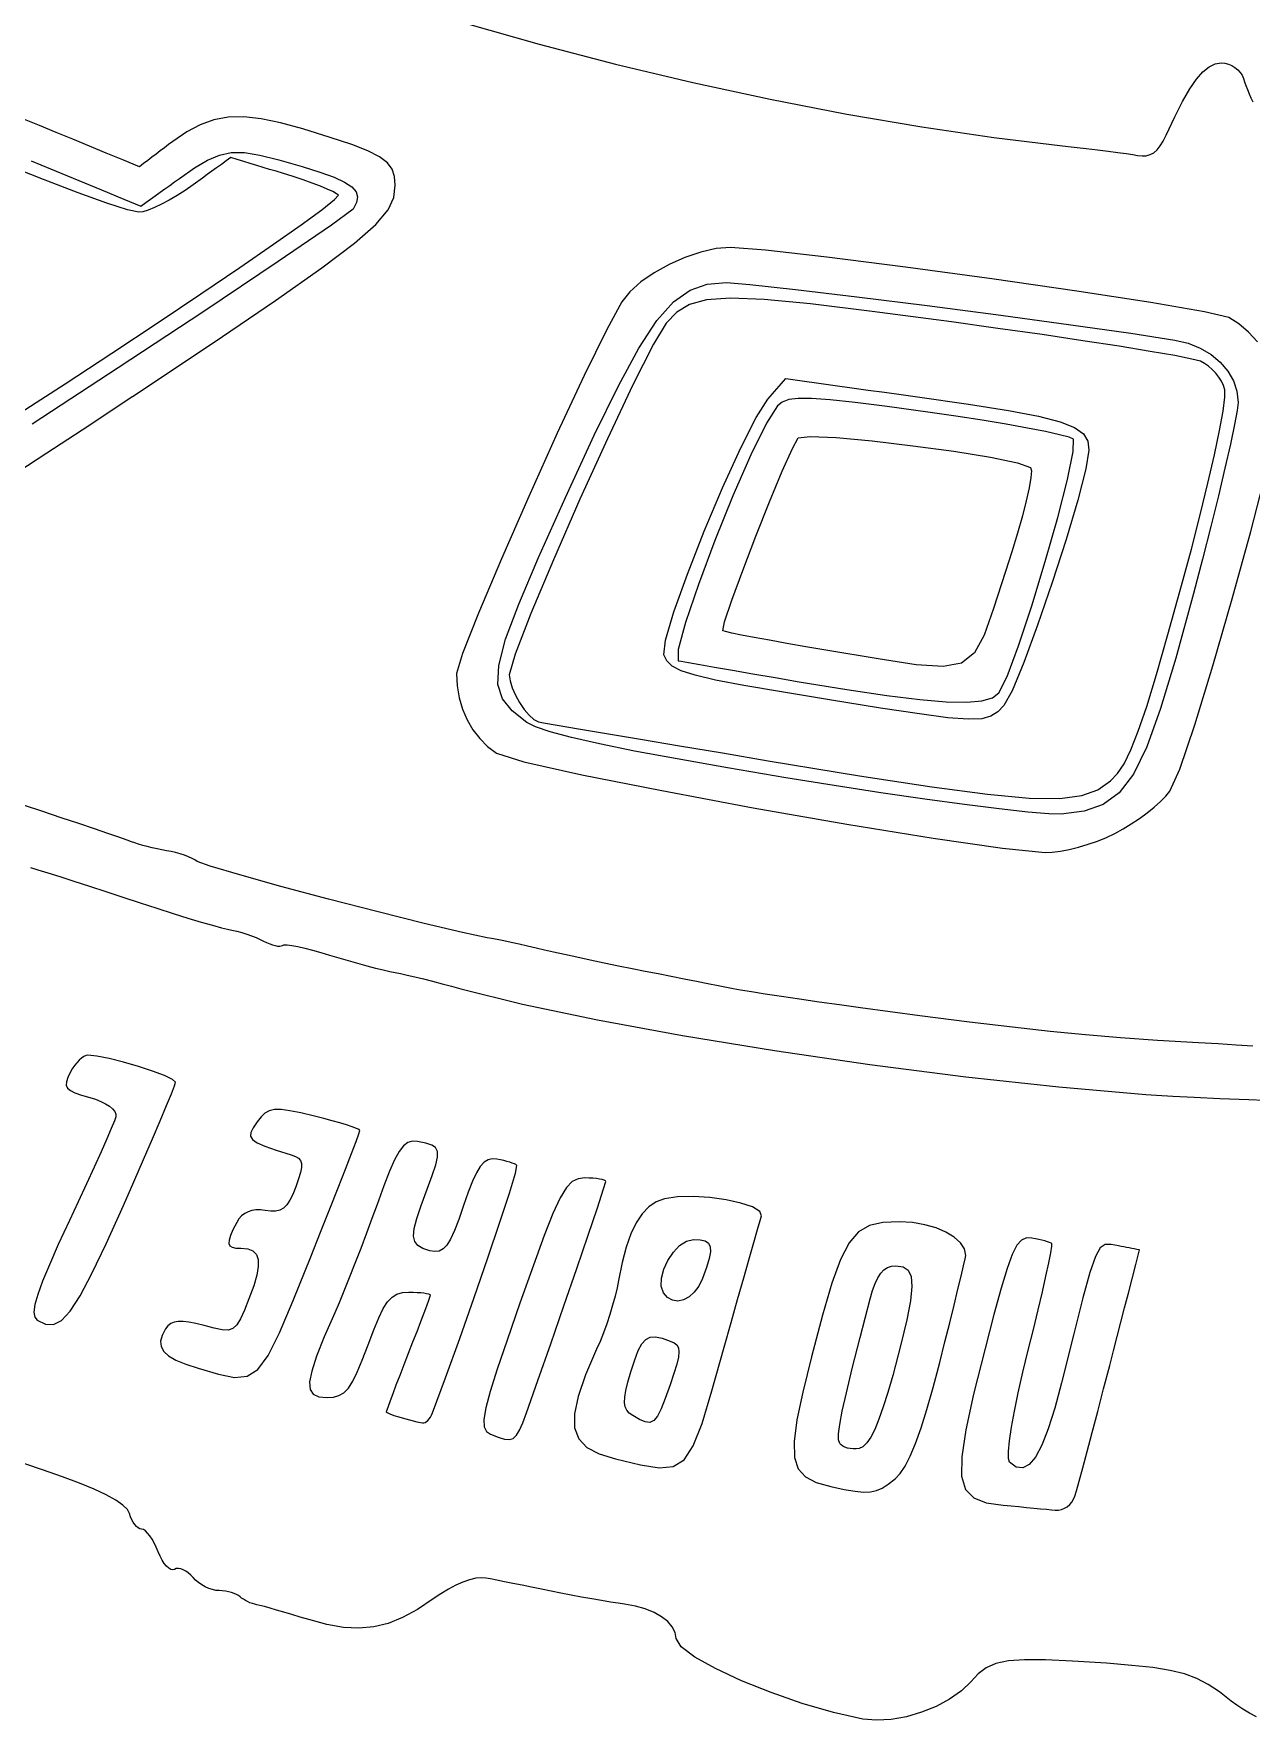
# Model space of a CAD drawing. Extents: x 7 to 348, y 3 to 340.
# Drawn here: x 130.3 to 169.5, y 4.3 to 58.5 of the extents above; entities that cross this region are included whole.
import ezdxf

# ---------------------------------------------------------------- set-up
doc = ezdxf.new("R2010")
doc.units = 0
doc.layers.get('0').update_dxf_attribs({"linetype": 'CONTINUOUS'})

msp = doc.modelspace()

# ---------------------------------------------------------------- linework, layer by layer
at = {"color": 7}
for points in [[(144.21562, 58.854769), (146.59336, 58.17769), (149.039569, 57.540347), (151.523037, 56.94912), (154.012547, 56.410499), (156.476886, 55.930834), (158.88484, 55.51656), (161.205192, 55.17414), (163.406732, 54.909923), (163.787001, 54.869029), (164.164512, 54.826329), (164.529372, 54.783064), (164.871691, 54.740533), (165.181585, 54.69995), (165.44916, 54.66264), (165.664529, 54.629789), (165.817804, 54.602696), (165.966275, 54.584352), (166.101892, 54.591972), (166.226349, 54.627024), (166.341349, 54.69058), (166.448582, 54.783883), (166.549747, 54.908117), (166.646541, 55.064496), (166.740659, 55.254178), (167.016955, 55.845857), (167.268536, 56.339492), (167.499902, 56.741037), (167.715551, 57.056336), (167.919984, 57.291314), (168.117703, 57.451871), (168.313204, 57.543875), (168.510989, 57.573226), (168.62618, 57.563066), (168.739673, 57.534167), (168.848555, 57.488503), (168.949909, 57.428051), (169.040821, 57.354899), (169.118373, 57.271023), (169.179655, 57.178454), (169.221745, 57.079253), (169.257791, 56.970033), (169.301739, 56.848818), (169.351892, 56.719617), (169.40655, 56.586493), (169.464014, 56.453453), (169.522577, 56.324562)], [(133.515526, 46.850074), (136.110218, 48.582495), (138.11421, 49.941085), (139.602941, 50.986577), (140.651837, 51.779593), (141.336336, 52.380868), (141.73187, 52.851022), (141.913872, 53.25079), (141.957778, 53.640792), (141.938361, 53.922224), (141.864718, 54.159743), (141.713828, 54.367486), (141.462653, 54.55951), (141.088164, 54.749898), (140.567325, 54.952731), (139.8771, 55.182064), (138.994456, 55.45201), (138.277163, 55.648521), (137.649687, 55.777864), (137.09497, 55.838344), (136.595953, 55.828466), (136.135584, 55.746396), (135.696799, 55.590581), (135.262544, 55.359385), (134.815766, 55.051198), (134.681485, 54.949542), (134.547206, 54.847885), (134.412925, 54.746257), (134.278644, 54.6446), (134.144365, 54.542944), (134.010084, 54.441316), (133.875805, 54.339659), (133.741524, 54.238003), (133.205965, 54.45839), (132.670406, 54.678749), (132.134847, 54.899137), (131.599288, 55.119524), (131.063732, 55.339883), (130.528173, 55.56027), (129.992614, 55.78063)], [(132.854728, 48.244591), (134.340052, 49.227345), (135.720746, 50.152244), (136.966949, 50.998459), (138.048802, 51.745134), (138.936436, 52.371498), (139.599997, 52.856723), (140.009615, 53.179952), (140.135432, 53.320414), (140.076089, 53.37175), (139.95503, 53.439512), (139.779609, 53.52082), (139.557167, 53.612768), (139.295053, 53.712449), (139.000614, 53.816956), (138.681198, 53.923382), (138.344151, 54.02882), (138.13602, 54.09184), (137.92789, 54.15486), (137.71976, 54.21788), (137.511632, 54.280872), (137.303502, 54.343893), (137.095371, 54.406913), (136.887241, 54.469933), (136.67911, 54.532953), (136.527484, 54.423112), (136.375857, 54.313272), (136.22423, 54.203431), (136.072603, 54.093618), (135.92098, 53.983777), (135.769353, 53.873936), (135.617726, 53.764095), (135.466099, 53.654254), (135.211541, 53.477753), (134.953008, 53.313076), (134.697665, 53.163837), (134.452673, 53.033676), (134.225199, 52.926149), (134.022406, 52.844898), (133.851455, 52.793477), (133.719514, 52.775697), (133.361074, 52.851332), (132.696836, 53.064664), (131.77881, 53.395428), (130.659, 53.823277), (129.389423, 54.327975)], [(130.263451, 54.426132), (130.888444, 54.168492), (131.251015, 54.019083), (131.613588, 53.869703), (131.976159, 53.720294), (132.338733, 53.570914), (132.701304, 53.421506), (133.063877, 53.272097), (133.426448, 53.122717), (133.789022, 52.973309), (133.943745, 53.08442), (134.098467, 53.19553), (134.25319, 53.306641), (134.407913, 53.417752), (134.562636, 53.528863), (134.717358, 53.639974), (134.872081, 53.751085), (135.026804, 53.862196), (135.515378, 54.20154), (135.931408, 54.450375), (136.311866, 54.612286), (136.693724, 54.690828), (137.113955, 54.690828), (137.609538, 54.613302), (138.217444, 54.463103), (138.974647, 54.24376), (139.545466, 54.064013), (139.996311, 53.899703), (140.334876, 53.744396), (140.568849, 53.591714), (140.705927, 53.435222), (140.753804, 53.268541), (140.720168, 53.08521), (140.612721, 52.878877), (139.915245, 52.358121), (138.202749, 51.187406), (135.807427, 49.585231), (133.061487, 47.770147), (130.297129, 45.960623)], [(169.672584, 48.608911), (169.384732, 48.921303), (169.076457, 49.188201), (168.757738, 49.394844), (167.974484, 49.5773), (166.24392, 49.872138), (163.865597, 50.237249), (161.139051, 50.630582), (158.36383, 51.010058), (155.839473, 51.333598), (153.865529, 51.559121), (152.741534, 51.64455), (152.280284, 51.605575), (151.782591, 51.49373), (151.270135, 51.319853), (150.76459, 51.094781), (150.287634, 50.829351), (149.860948, 50.534344), (149.506203, 50.220654), (149.245077, 49.899034), (148.758952, 49.010316), (148.036184, 47.530794), (147.169686, 45.669482), (146.252376, 43.635366), (145.377168, 41.63743), (144.636981, 39.884717), (144.124731, 38.586212), (143.933333, 37.95093), (143.955826, 37.554521), (144.021923, 37.171376), (144.129543, 36.805616), (144.2766, 36.461446), (144.461021, 36.142986), (144.68072, 35.854414), (144.933619, 35.599878), (145.217639, 35.383555), (146.09217, 35.112508), (147.964773, 34.693606), (150.526397, 34.182643), (153.467991, 33.635414), (156.480496, 33.107743), (159.254867, 32.655369), (161.482044, 32.334115), (162.852978, 32.199806), (163.078925, 32.207426), (163.338747, 32.239571), (163.62325, 32.293814), (163.923243, 32.367587), (164.229528, 32.458434), (164.532917, 32.563844), (164.824218, 32.681305), (165.094234, 32.808333)], [(154.516667, 34.598695), (152.639491, 34.915348), (151.02306, 35.200308), (149.656501, 35.455916), (148.528936, 35.68446), (147.629488, 35.888281), (146.947286, 36.069665), (146.471454, 36.230983), (146.191111, 36.374522), (145.722123, 36.749256), (145.407081, 37.132712), (145.258248, 37.596064), (145.287896, 38.210546), (145.508283, 39.047335), (145.931676, 40.177607), (146.570339, 41.672538), (147.436538, 43.603333), (148.361104, 45.610018), (149.13549, 47.195768), (149.795063, 48.407828), (150.375183, 49.29347), (150.911219, 49.900022), (151.438531, 50.274756), (151.992485, 50.464889), (152.608447, 50.517778), (153.363747, 50.458172), (154.82763, 50.296911), (156.79527, 50.060296), (159.06183, 49.774602), (161.422486, 49.466161), (163.672413, 49.161248), (165.606772, 48.886166), (167.020742, 48.667247), (167.446943, 48.563953), (167.836048, 48.406614), (168.181977, 48.201241), (168.478649, 47.953817), (168.719977, 47.670325), (168.899885, 47.356832), (169.012291, 47.019266), (169.051111, 46.663666), (169.021864, 46.403091), (168.938039, 45.947386), (168.805519, 45.321728), (168.630174, 44.551318), (168.417886, 43.661274), (168.174529, 42.676826), (167.905986, 41.623121), (167.618131, 40.525333), (167.05039, 38.444847), (166.562222, 36.820771), (166.119096, 35.595334), (165.68648, 34.710934), (165.229839, 34.109801), (164.714642, 33.734304), (164.106352, 33.526758), (163.370441, 33.42942), (162.967077, 33.436475), (162.290125, 33.492835), (161.375897, 33.59373), (160.260713, 33.734417), (158.980883, 33.910044), (157.572724, 34.115841), (156.072546, 34.347009), (154.516667, 34.598695)], [(164.955502, 34.501667), (165.174704, 34.730972), (165.387565, 35.04977), (165.606654, 35.49269), (165.844547, 36.09436), (166.113821, 36.889408), (166.427046, 37.912463), (166.796799, 39.198155), (167.235652, 40.781111), (167.548803, 41.948185), (167.832343, 43.052436), (168.081175, 44.070863), (168.290215, 44.980437), (168.454369, 45.758185), (168.568548, 46.381049), (168.627665, 46.826057), (168.626536, 47.070151), (168.582492, 47.20511), (168.516656, 47.341649), (168.432237, 47.475958), (168.332449, 47.604341), (168.220497, 47.723044), (168.099599, 47.828313), (167.972957, 47.916394), (167.84379, 47.983535), (167.567204, 48.057844), (167.018056, 48.1665), (166.229182, 48.304252), (165.233421, 48.465938), (164.063607, 48.64639), (162.752574, 48.84039), (161.33316, 49.042772), (159.838198, 49.248342), (157.288354, 49.58667), (155.312937, 49.827688), (153.825248, 49.971029), (152.738585, 50.016325), (151.966247, 49.963183), (151.421533, 49.811263), (151.017743, 49.560198), (150.668177, 49.209621), (150.260984, 48.536775), (149.60042, 47.227349), (148.78131, 45.49394), (147.898482, 43.549118), (147.046767, 41.605454), (146.32099, 39.875573), (145.815984, 38.572017), (145.626576, 37.907412), (145.651892, 37.710674), (145.72173, 37.486421), (145.826957, 37.24941), (145.958427, 37.014432), (146.107006, 36.796274), (146.263546, 36.609726), (146.418912, 36.469602), (146.563963, 36.390693), (146.723851, 36.362414), (147.162526, 36.287541), (147.849686, 36.171209), (148.755027, 36.01847), (149.848245, 35.834489), (151.09904, 35.624318), (152.477103, 35.393122), (153.952138, 35.145952), (156.885411, 34.662731), (159.204248, 34.304478), (160.993317, 34.066226), (162.337282, 33.943036), (163.320809, 33.930054), (164.028563, 34.022086), (164.54521, 34.214336), (164.955502, 34.501667)], [(129.945342, 46.345066), (131.358186, 47.263445), (132.854728, 48.244591)], [(155.921044, 37.101074), (154.372643, 37.354058), (153.167509, 37.561774), (152.26008, 37.736554), (151.604802, 37.890817), (151.156117, 38.03698), (150.86847, 38.187432), (150.696306, 38.354564), (150.594066, 38.550794), (150.647022, 39.019311), (150.920162, 39.931763), (151.355608, 41.146024), (151.895474, 42.519995), (152.481878, 43.911492), (153.05694, 45.178444), (153.562772, 46.178696), (153.941498, 46.770121), (154.013394, 46.852642), (154.08529, 46.935192), (154.157186, 47.017714), (154.229082, 47.100236), (154.300978, 47.182786), (154.372874, 47.265308), (154.444771, 47.347858), (154.516667, 47.43038), (155.045833, 47.356607), (155.575, 47.282834), (156.104167, 47.209061), (156.633333, 47.135288), (157.1625, 47.061515), (157.691667, 46.987742), (158.220833, 46.913969), (158.75, 46.840196), (160.387352, 46.605698), (161.668333, 46.403542), (162.635494, 46.220521), (163.33139, 46.04337), (163.798569, 45.858882), (164.079583, 45.653819), (164.216989, 45.414946), (164.253333, 45.129027), (164.156774, 44.522277), (163.897889, 43.517764), (163.522869, 42.254339), (163.0779, 40.870971), (162.609177, 39.506567), (162.162885, 38.299983), (161.785218, 37.390155), (161.522362, 36.916021), (161.324671, 36.713978), (161.108734, 36.572134), (160.811893, 36.492575), (160.371485, 36.477335), (159.724858, 36.528474), (158.809346, 36.648108), (157.562296, 36.838297), (155.921044, 37.101074)], [(129.518856, 44.229364), (130.76951, 45.041487), (132.111674, 45.921823), (133.513514, 46.850108), (133.513511, 46.850108), (133.513508, 46.850108), (133.513505, 46.850108), (133.513503, 46.850108), (133.513503, 46.850108), (133.5135, 46.850108), (133.513497, 46.850108), (133.515526, 46.850074)], [(161.361984, 37.323889), (161.626313, 37.852181), (161.994373, 38.838858), (162.419374, 40.12486), (162.854536, 41.551154), (163.253062, 42.95871), (163.568174, 44.188493), (163.75308, 45.081444), (163.761011, 45.478559), (163.620382, 45.541494), (163.314515, 45.624637), (162.862599, 45.724487), (162.283812, 45.837404), (161.597343, 45.959861), (160.822375, 46.088272), (159.978093, 46.21911), (159.08368, 46.348735), (157.775966, 46.528567), (156.740798, 46.661352), (155.942467, 46.748644), (155.345263, 46.791936), (154.913474, 46.791936), (154.611386, 46.751861), (154.403295, 46.672415), (154.253486, 46.555124), (153.890413, 45.993191), (153.391043, 44.975921), (152.818355, 43.664942), (152.235332, 42.221827), (151.704949, 40.808176), (151.290192, 39.585561), (151.054034, 38.715611), (151.059453, 38.359898), (151.15139, 38.342401), (151.38748, 38.300208), (151.751815, 38.2362), (152.228471, 38.153171), (152.801534, 38.053885), (153.455091, 37.941081), (154.173219, 37.817524), (154.940008, 37.686008), (156.476065, 37.431811), (157.763662, 37.239476), (158.822266, 37.107932), (159.671354, 37.03605), (160.330396, 37.022786), (160.81887, 37.066926), (161.156244, 37.167425), (161.361984, 37.323889)], [(155.806411, 38.700654), (155.156614, 38.810071), (154.546932, 38.91565), (153.990957, 39.014795), (153.502281, 39.104937), (153.094498, 39.183564), (152.781198, 39.248108), (152.575974, 39.295973), (152.492422, 39.324619), (152.550427, 39.614122), (152.78102, 40.304522), (153.132925, 41.264727), (153.554873, 42.363616), (153.995588, 43.470153), (154.403795, 44.453217), (154.728223, 45.181774), (154.9176, 45.524702), (155.295109, 45.571241), (156.136693, 45.531645), (157.289644, 45.425416), (158.601246, 45.271944), (159.918789, 45.090673), (161.089563, 44.901076), (161.960851, 44.722598), (162.379942, 44.574629), (162.407544, 44.467357), (162.392134, 44.243808), (162.337016, 43.917729), (162.245466, 43.502806), (162.120761, 43.012783), (161.966179, 42.461378), (161.785001, 41.862304), (161.580505, 41.22928), (161.195602, 40.043128), (160.889868, 39.182407), (160.575597, 38.608677), (160.165079, 38.283529), (159.570609, 38.168552), (158.704483, 38.225363), (157.478987, 38.415524), (155.806411, 38.700654)], [(165.094234, 32.808333), (165.35455, 32.950573), (165.618041, 33.111666), (165.877471, 33.286023), (166.125593, 33.468141), (166.355164, 33.652404), (166.558939, 33.833308), (166.729681, 34.005266), (166.860141, 34.162746), (167.174322, 34.878462), (167.655813, 36.298914), (168.240292, 38.196633), (168.863433, 40.34409), (169.460915, 42.513786), (169.968415, 44.47825)], [(169.522036, 25.970653), (168.990337, 26.004435), (168.40572, 26.04008), (167.781111, 26.076712), (166.458556, 26.156722), (165.271698, 26.238962), (164.147599, 26.331023), (163.013317, 26.440469), (161.795912, 26.574863), (160.422443, 26.741741), (158.819971, 26.948666), (156.915556, 27.203231), (156.246311, 27.294784), (155.588561, 27.386986), (154.959087, 27.477325), (154.374672, 27.563318), (153.852107, 27.642397), (153.408174, 27.712134), (153.059652, 27.769989), (152.823333, 27.813452), (152.612934, 27.85587), (152.338704, 27.910705), (152.012221, 27.975673), (151.645056, 28.048458), (151.248787, 28.126775), (150.83499, 28.208337), (150.415238, 28.290859), (150.001111, 28.372054), (149.578342, 28.455874), (149.133828, 28.545903), (148.680881, 28.639347), (148.232811, 28.733411), (147.802933, 28.825218), (147.404557, 28.912002), (147.050994, 28.990911), (146.755556, 29.059124), (146.488918, 29.12141), (146.2179, 29.183245), (145.950023, 29.243048), (145.692811, 29.299182), (145.453791, 29.35001), (145.240485, 29.393896), (145.060416, 29.429287), (144.921111, 29.454404), (144.120399, 29.620605), (142.897394, 29.910701), (141.411198, 30.282868), (139.820907, 30.695166), (138.285618, 31.105715), (136.964428, 31.47266), (136.016438, 31.75412), (135.600745, 31.908157), (135.528383, 31.95653), (135.433314, 32.006201), (135.319592, 32.055816), (135.191266, 32.103907), (135.05239, 32.14909), (134.907014, 32.189956), (134.759189, 32.225065), (134.612967, 32.253005), (134.464007, 32.279816), (134.308339, 32.311396), (134.150563, 32.346674), (133.995281, 32.384492), (133.847092, 32.423664), (133.710601, 32.463006), (133.590405, 32.501417), (133.491111, 32.537654), (133.343706, 32.592264), (133.085631, 32.683224), (132.731154, 32.805737), (132.294545, 32.954891), (131.790073, 33.125862), (131.232007, 33.313793), (130.634613, 33.513832), (130.012166, 33.721125)], [(130.239849, 31.711505), (130.477031, 31.642699), (130.797794, 31.544853), (131.189377, 31.421973), (131.639031, 31.278153), (132.134, 31.117371), (132.661525, 30.943748), (133.208855, 30.761263), (133.761285, 30.577931), (134.303431, 30.401881), (134.821512, 30.237289), (135.301747, 30.088388), (135.730355, 29.959385), (136.093558, 29.854539), (136.377576, 29.778), (136.568626, 29.734002), (136.714825, 29.70307), (136.870302, 29.664011), (137.030285, 29.618404), (137.190012, 29.56783), (137.344709, 29.513869), (137.48961, 29.458102), (137.619952, 29.402137), (137.730964, 29.347527), (137.830591, 29.297997), (137.928302, 29.256538), (138.021616, 29.223744), (138.108055, 29.20032), (138.185141, 29.186491), (138.250391, 29.183104), (138.301329, 29.190724), (138.335472, 29.209633), (138.388276, 29.225155), (138.492696, 29.222333), (138.642499, 29.20286), (138.831455, 29.16778), (139.053339, 29.118419), (139.301917, 29.056076), (139.570962, 28.982021), (139.854246, 28.897524), (140.149464, 28.807918), (140.452715, 28.719272), (140.755367, 28.633843), (141.048799, 28.553974), (141.324381, 28.481951), (141.573484, 28.42006), (141.787479, 28.370643), (141.957744, 28.335958), (142.128277, 28.302119), (142.343042, 28.255073), (142.593365, 28.196963), (142.870555, 28.129936), (143.16594, 28.056106), (143.47083, 27.97762), (143.776548, 27.896622), (144.074411, 27.81523), (146.051874, 27.323175), (148.459416, 26.817856), (151.192594, 26.315444), (154.146972, 25.832026), (157.218118, 25.383772), (160.301584, 24.986855), (163.29294, 24.657417), (166.087744, 24.411601), (166.423958, 24.390435), (166.949182, 24.362495), (167.636797, 24.329192), (168.460174, 24.2916), (169.392693, 24.250876), (170.407728, 24.208232)], [(133.225357, 20.847671), (133.562203, 21.609502), (133.876452, 22.327729), (134.161225, 22.986069), (134.409643, 23.568293), (134.61483, 24.058146), (134.769908, 24.439344), (134.867997, 24.69563), (134.902222, 24.810805), (134.804943, 24.899648), (134.543549, 25.0225), (134.1637, 25.165219), (133.711061, 25.313668), (133.231297, 25.453707), (132.77007, 25.571252), (132.373043, 25.652109), (132.085879, 25.682222), (132.025932, 25.670933), (131.958286, 25.63845), (131.885255, 25.587113), (131.809165, 25.519182), (131.732333, 25.436943), (131.657073, 25.342681), (131.58571, 25.238654), (131.520557, 25.127148), (131.439787, 24.962189), (131.395301, 24.827343), (131.39166, 24.716712), (131.433412, 24.624453), (131.525126, 24.544641), (131.671359, 24.471432), (131.876676, 24.398901), (132.145636, 24.321234), (132.335987, 24.261854), (132.50718, 24.193359), (132.656532, 24.117723), (132.78137, 24.036923), (132.879013, 23.952934), (132.946786, 23.867731), (132.982005, 23.783346), (132.981996, 23.701728), (132.93618, 23.56708), (132.838187, 23.324312), (132.694113, 22.987169), (132.51005, 22.569283), (132.292098, 22.084369), (132.046351, 21.546114), (131.7789, 20.968208), (131.495848, 20.364309), (131.135803, 19.589214), (130.847962, 18.941514), (130.629028, 18.411077), (130.475711, 17.987857), (130.384717, 17.661721), (130.352755, 17.422566), (130.376518, 17.260288), (130.452738, 17.164812), (130.722915, 17.032704), (130.977462, 17.020004), (131.235111, 17.15183), (131.514588, 17.452904), (131.834622, 17.948148), (132.21394, 18.662424), (132.671275, 19.620625), (133.225357, 20.847671)], [(139.247482, 19.19224), (139.565154, 19.988445), (139.861513, 20.735657), (140.130073, 21.417167), (140.364351, 22.016353), (140.557857, 22.516536), (140.704107, 22.901035), (140.796611, 23.153172), (140.828889, 23.256296), (140.799154, 23.285902), (140.713934, 23.327304), (140.579204, 23.378612), (140.400938, 23.437963), (140.185115, 23.50341), (139.937707, 23.573119), (139.664691, 23.64517), (139.372041, 23.717645), (138.924995, 23.821475), (138.57187, 23.892312), (138.296619, 23.928578), (138.083194, 23.928663), (137.915551, 23.891042), (137.777641, 23.814109), (137.653412, 23.696309), (137.526821, 23.536007), (137.396372, 23.348414), (137.319726, 23.198441), (137.308184, 23.075166), (137.373083, 22.967611), (137.525718, 22.864882), (137.777403, 22.756029), (138.139447, 22.630102), (138.623159, 22.476206), (138.758792, 22.426281), (138.858794, 22.368002), (138.924151, 22.294257), (138.955839, 22.197963), (138.95471, 22.072007), (138.922006, 21.909306), (138.858577, 21.70272), (138.765401, 21.445192), (138.668145, 21.206291), (138.572776, 21.015593), (138.474755, 20.869543), (138.369545, 20.764669), (138.252615, 20.697444), (138.119426, 20.664339), (137.96544, 20.661517), (137.786124, 20.68607), (137.632183, 20.70639), (137.488763, 20.70639), (137.356195, 20.687199), (137.234806, 20.64845), (137.124925, 20.590228), (137.026884, 20.512701), (136.941012, 20.415984), (136.867638, 20.300244), (136.748387, 20.067722), (136.666481, 19.881483), (136.62268, 19.736816), (136.617769, 19.629035), (136.652483, 19.553372), (136.727599, 19.505168), (136.843883, 19.479768), (137.002099, 19.47243), (137.223723, 19.45211), (137.389986, 19.387961), (137.501571, 19.275891), (137.559153, 19.111722), (137.563414, 18.891194), (137.515024, 18.6101), (137.414666, 18.264209), (137.263017, 17.849342), (137.114748, 17.478784), (136.989907, 17.202771), (136.872195, 17.011594), (136.74532, 16.895544), (136.592985, 16.844885), (136.398897, 16.849683), (136.146757, 16.900567), (135.820274, 16.987633), (135.556396, 17.055338), (135.332188, 17.100748), (135.143457, 17.123608), (134.986022, 17.12341), (134.855687, 17.099986), (134.74827, 17.052798), (134.659576, 16.981622), (134.585422, 16.886061), (134.471596, 16.671629), (134.420881, 16.481298), (134.436629, 16.310949), (134.52223, 16.156545), (134.681028, 16.013966), (134.916393, 15.879149), (135.23168, 15.748), (135.63026, 15.6164), (136.28898, 15.422316), (136.797971, 15.321703), (137.202587, 15.359408), (137.548177, 15.580247), (137.880093, 16.029037), (138.243694, 16.750623), (138.684325, 17.789821), (139.247482, 19.19224)], [(143.160713, 14.181667), (143.58206, 15.310922), (144.039249, 16.575334), (144.502646, 17.888063), (144.942619, 19.162268), (145.329537, 20.311166), (145.633765, 21.247862), (145.825667, 21.885543), (145.875615, 22.13737), (145.84303, 22.16023), (145.791515, 22.18563), (145.723712, 22.212441), (145.642251, 22.239817), (145.549772, 22.26691), (145.448915, 22.293157), (145.342316, 22.317428), (145.232611, 22.339159), (145.08132, 22.349601), (144.944981, 22.317512), (144.818588, 22.236063), (144.69714, 22.098254), (144.575632, 21.897114), (144.449066, 21.625645), (144.31244, 21.276874), (144.160748, 20.843861), (144.004405, 20.395494), (143.866653, 20.040487), (143.741103, 19.770344), (143.621382, 19.57657), (143.501104, 19.450643), (143.373893, 19.384095), (143.233363, 19.368572), (143.073134, 19.395101), (142.852448, 19.466673), (142.692984, 19.559496), (142.59411, 19.688104), (142.555189, 19.866949), (142.575593, 20.110591), (142.654666, 20.43351), (142.791784, 20.850211), (142.986311, 21.375201), (143.151795, 21.816653), (143.265404, 22.154727), (143.323922, 22.405368), (143.32414, 22.584466), (143.262847, 22.707939), (143.136826, 22.791702), (142.942869, 22.851646), (142.677763, 22.903716), (142.516547, 22.912183), (142.369757, 22.869003), (142.229992, 22.762831), (142.089855, 22.582152), (141.941948, 22.31548), (141.778866, 21.951329), (141.593209, 21.478184), (141.377583, 20.884586), (141.214523, 20.431506), (141.038493, 19.954889), (140.855054, 19.469015), (140.669769, 18.988193), (140.488202, 18.526732), (140.31591, 18.098855), (140.158462, 17.718927), (140.021414, 17.401173), (139.684345, 16.622974), (139.437813, 16.003947), (139.280265, 15.526964), (139.210138, 15.174976), (139.225886, 14.930938), (139.325934, 14.777748), (139.508732, 14.698359), (139.77272, 14.675781), (139.978954, 14.689046), (140.155874, 14.736741), (140.312168, 14.829875), (140.456528, 14.97965), (140.59765, 15.197272), (140.744219, 15.493915), (140.904931, 15.880757), (141.088477, 16.368974), (141.271329, 16.85513), (141.431755, 17.241012), (141.578203, 17.537515), (141.719114, 17.755616), (141.862934, 17.906182), (142.018108, 18.000218), (142.193078, 18.048591), (142.396292, 18.06242), (142.534976, 18.059598), (142.664358, 18.054518), (142.781604, 18.046333), (142.883882, 18.035609), (142.968362, 18.022626), (143.032209, 18.007669), (143.072595, 17.9913), (143.086678, 17.973802), (143.072285, 17.919474), (143.031012, 17.797724), (142.965763, 17.616368), (142.879428, 17.383083), (142.774904, 17.105658), (142.655084, 16.791799), (142.522863, 16.449294), (142.381131, 16.085848), (142.239399, 15.722826), (142.107178, 15.381534), (141.987357, 15.069594), (141.882831, 14.794682), (141.796499, 14.564473), (141.731249, 14.386616), (141.689977, 14.26876), (141.675584, 14.218581), (141.70629, 14.189569), (141.791303, 14.149522), (141.919963, 14.101741), (142.081608, 14.049474), (142.265578, 13.995993), (142.461211, 13.944544), (142.65785, 13.8984), (142.844833, 13.860808), (142.884031, 13.860808), (142.925904, 13.875202), (142.969155, 13.902295), (143.01249, 13.940621), (143.054609, 13.988881), (143.094225, 14.045777), (143.130033, 14.109982), (143.160713, 14.181667)], [(146.18011, 14.181667), (146.549322, 15.22682), (146.960155, 16.40236), (147.384609, 17.626669), (147.794678, 18.81807), (148.162366, 19.894917), (148.459667, 20.775535), (148.658583, 21.37822), (148.731111, 21.621383), (148.717339, 21.643396), (148.677847, 21.663999), (148.615411, 21.682625), (148.532799, 21.698994), (148.43278, 21.712541), (148.318127, 21.722701), (148.191604, 21.729192), (148.055985, 21.732014), (147.842605, 21.709436), (147.651388, 21.618448), (147.464481, 21.424702), (147.264027, 21.093825), (147.032173, 20.591357), (146.751068, 19.882922), (146.402857, 18.934091), (145.969685, 17.71046), (145.556348, 16.521994), (145.241374, 15.585355), (145.017707, 14.86916), (144.878295, 14.342054), (144.816079, 13.972653), (144.82401, 13.729603), (144.895017, 13.581493), (145.022051, 13.496967), (145.273957, 13.397625), (145.472587, 13.337738), (145.629272, 13.323909), (145.755346, 13.363081), (145.862136, 13.461802), (145.960976, 13.626818), (146.063197, 13.864844), (146.18011, 14.181667)], [(152.535882, 16.298333), (152.756297, 17.084633), (152.966547, 17.83128), (153.161706, 18.521031), (153.336837, 19.136529), (153.487007, 19.660588), (153.607287, 20.075878), (153.692741, 20.365099), (153.738442, 20.511036), (153.684915, 20.658808), (153.448306, 20.799496), (153.072076, 20.925395), (152.599678, 21.028829), (152.07457, 21.102094), (151.54021, 21.137485), (151.040053, 21.127325), (150.617555, 21.063881), (150.354507, 20.964737), (150.116306, 20.80435), (149.901786, 20.580689), (149.709779, 20.291637), (149.539119, 19.935134), (149.388644, 19.509119), (149.257182, 19.011505), (149.14357, 18.440202), (149.095404, 18.199523), (149.029973, 17.930424), (148.950172, 17.642022), (148.858901, 17.343374), (148.759057, 17.043569), (148.65354, 16.751667), (148.545245, 16.476726), (148.437069, 16.227834), (148.079401, 15.399399), (147.840421, 14.712301), (147.722776, 14.1513), (147.729126, 13.700986), (147.862112, 13.34612), (148.124387, 13.07132), (148.518603, 12.861318), (149.047414, 12.700762), (149.841196, 12.515314), (150.441956, 12.417665), (150.895101, 12.454664), (151.246038, 12.673161), (151.540179, 13.119947), (151.822929, 13.841843), (152.139695, 14.885726), (152.535882, 16.298333)], [(158.026365, 12.065), (158.188409, 12.23185), (158.350856, 12.472642), (158.515998, 12.793331), (158.686139, 13.199872), (158.863569, 13.698305), (159.050584, 14.294527), (159.249485, 14.994608), (159.462563, 15.804444), (159.628877, 16.460329), (159.784277, 17.07975), (159.925345, 17.648626), (160.04866, 18.152872), (160.150807, 18.578378), (160.228367, 18.911062), (160.277917, 19.136812), (160.296036, 19.241516), (160.256172, 19.449401), (160.130182, 19.64738), (159.928896, 19.830006), (159.663133, 19.991747), (159.343728, 20.127101), (158.981501, 20.23062), (158.587282, 20.296745), (158.171893, 20.319887), (157.637299, 20.297592), (157.205237, 20.204769), (156.850289, 20.0025), (156.547027, 19.651782), (156.270037, 19.113754), (155.993894, 18.34944), (155.693175, 17.319893), (155.342457, 15.986224), (155.062521, 14.849997), (154.875159, 13.953095), (154.785063, 13.263739), (154.796944, 12.750066), (154.915469, 12.38027), (155.145351, 12.122545), (155.491284, 11.945084), (155.957964, 11.816052), (156.395863, 11.723483), (156.742508, 11.661422), (157.017906, 11.632297), (157.242064, 11.638506), (157.434983, 11.682448), (157.616672, 11.76655), (157.807132, 11.89324), (158.026365, 12.065)], [(150.580192, 18.038544), (150.509399, 18.255065), (150.518966, 18.5166), (150.596061, 18.800318), (150.727887, 19.0835), (150.90164, 19.343398), (151.104507, 19.557182), (151.323683, 19.702159), (151.54636, 19.755556), (151.759796, 19.744549), (151.919381, 19.706505), (152.026837, 19.634228), (152.083894, 19.52038), (152.092276, 19.357735), (152.053694, 19.138956), (151.969879, 18.856819), (151.842557, 18.503985), (151.722912, 18.258), (151.574096, 18.058948), (151.405243, 17.910189), (151.225493, 17.81508), (151.043979, 17.777008), (150.869836, 17.799304), (150.712201, 17.885382), (150.580192, 18.038544)], [(163.806773, 11.500556), (163.857714, 11.675533), (163.943163, 11.985244), (164.058541, 12.412444), (164.199262, 12.939889), (164.360747, 13.550279), (164.538414, 14.226427), (164.727678, 14.951033), (164.923958, 15.706852), (165.044117, 16.17091), (165.164273, 16.634968), (165.284432, 17.099026), (165.404588, 17.563056), (165.524747, 18.027114), (165.644906, 18.491172), (165.765062, 18.95523), (165.885221, 19.419288), (165.800907, 19.435374), (165.716593, 19.451461), (165.63228, 19.467548), (165.547969, 19.483634), (165.463655, 19.499721), (165.379341, 19.515808), (165.295027, 19.531894), (165.210713, 19.547981), (164.966955, 19.596975), (164.778086, 19.596975), (164.618797, 19.486118), (164.463775, 19.204009), (164.287705, 18.689743), (164.065277, 17.882447), (163.771174, 16.721215), (163.380081, 15.145173), (163.163256, 14.331894), (162.952523, 13.665764), (162.745951, 13.143794), (162.541596, 12.763048), (162.337527, 12.520535), (162.131804, 12.413347), (161.922488, 12.438465), (161.707647, 12.59301), (161.671446, 12.709567), (161.670599, 12.943163), (161.7031, 13.282845), (161.767246, 13.717806), (161.861235, 14.237095), (161.983259, 14.829875), (162.131516, 15.485223), (162.304205, 16.192274), (162.472528, 16.866701), (162.626257, 17.499076), (162.762269, 18.075289), (162.877432, 18.581285), (162.968621, 19.00301), (163.0327, 19.32638), (163.066547, 19.537341), (163.067111, 19.621839), (163.038821, 19.639901), (162.990203, 19.660503), (162.923909, 19.683081), (162.842592, 19.706788), (162.748911, 19.731059), (162.645511, 19.755048), (162.535052, 19.777908), (162.420184, 19.799074), (162.245921, 19.804719), (162.091457, 19.737832), (161.944987, 19.570615), (161.794706, 19.2751), (161.628811, 18.82346), (161.435491, 18.187755), (161.202946, 17.3401), (160.919369, 16.252585), (160.55233, 14.781869), (160.301404, 13.634268), (160.171395, 12.768354), (160.167106, 12.142668), (160.293335, 11.715778), (160.554887, 11.446171), (160.956566, 11.292445), (161.503171, 11.213112), (161.753542, 11.190534), (162.005851, 11.167392), (162.253239, 11.144532), (162.48884, 11.122519), (162.705796, 11.101917), (162.897241, 11.083572), (163.056319, 11.06805), (163.176164, 11.055914), (163.274739, 11.056084), (163.372851, 11.075839), (163.467915, 11.113149), (163.557345, 11.166263), (163.638549, 11.233404), (163.708946, 11.312708), (163.765944, 11.40237), (163.806773, 11.500556)], [(156.2502, 13.199392), (156.213624, 13.3131), (156.210802, 13.505603), (156.247595, 13.804364), (156.329702, 14.236728), (156.462871, 14.830129), (156.652857, 15.611941), (156.905415, 16.609624), (157.226291, 17.850556), (157.302903, 18.117002), (157.383703, 18.340606), (157.470452, 18.523656), (157.564921, 18.668351), (157.668872, 18.77695), (157.784069, 18.851767), (157.91228, 18.894975), (158.055265, 18.908804), (158.286814, 18.87759), (158.449685, 18.77029), (158.543269, 18.566497), (158.566948, 18.245723), (158.520141, 17.787535), (158.402232, 17.171501), (158.212607, 16.37713), (157.950665, 15.384018), (157.796456, 14.839752), (157.649452, 14.370953), (157.508809, 13.975814), (157.373676, 13.652472), (157.243201, 13.399064), (157.116537, 13.213729), (156.992834, 13.094688), (156.871244, 13.04005), (156.774185, 13.027067), (156.677577, 13.024245), (156.583973, 13.032147), (156.495917, 13.049363), (156.415957, 13.075327), (156.346641, 13.109279), (156.290515, 13.150624), (156.2502, 13.199392)], [(149.597014, 14.093246), (149.485802, 14.175571), (149.404951, 14.267998), (149.354108, 14.378799), (149.332913, 14.516354), (149.341041, 14.688905), (149.378125, 14.904833), (149.443821, 15.172436), (149.537776, 15.50004), (149.660839, 15.888688), (149.774845, 16.186743), (149.889292, 16.401655), (150.013673, 16.540819), (150.157485, 16.611713), (150.330216, 16.621873), (150.541369, 16.578524), (150.800435, 16.4892), (150.923284, 16.432756), (151.010961, 16.363894), (151.063444, 16.271692), (151.080716, 16.145228), (151.062738, 15.97358), (151.009474, 15.74577), (150.92091, 15.450933), (150.797014, 15.078089), (150.643624, 14.641632), (150.512221, 14.31194), (150.392299, 14.080434), (150.273345, 13.938448), (150.14485, 13.877375), (149.996305, 13.888664), (149.817201, 13.963509), (149.597014, 14.093246)], [(169.640552, 4.409186), (169.416391, 4.52724), (169.202461, 4.653139), (169.005608, 4.783441), (168.832685, 4.914759), (168.451265, 5.213576), (168.092541, 5.453126), (167.727957, 5.642102), (167.328966, 5.78914), (166.867005, 5.902875), (166.313522, 5.991945), (165.639964, 6.065012), (164.817778, 6.130742), (163.729789, 6.202793), (162.864916, 6.242304), (162.1892, 6.245126), (161.668686, 6.205728), (161.269423, 6.119876), (160.957458, 5.983026), (160.698835, 5.790523), (160.459598, 5.537764), (160.15707, 5.243576), (159.780537, 4.977948), (159.348376, 4.747232), (158.878961, 4.557748), (158.390666, 4.415931), (157.901866, 4.328047), (157.430933, 4.300389), (156.996246, 4.339534), (156.048575, 4.551539), (155.044391, 4.843865), (154.040058, 5.192268), (153.091938, 5.572478), (152.2564, 5.960223), (151.589802, 6.33126), (151.148511, 6.661263), (150.988889, 6.926016), (150.957345, 7.118632), (150.86595, 7.302161), (150.719553, 7.473414), (150.523002, 7.629144), (150.281155, 7.766078), (149.998856, 7.880999), (149.680958, 7.970689), (149.332315, 8.031875), (149.127165, 8.060267), (148.877054, 8.098903), (148.591657, 8.146034), (148.280645, 8.199995), (147.95369, 8.259036), (147.620471, 8.321463), (147.290655, 8.385556), (146.973917, 8.449592), (146.662518, 8.513741), (146.348007, 8.578173), (146.038982, 8.641108), (145.744043, 8.700855), (145.471792, 8.755662), (145.230827, 8.803781), (145.029747, 8.843462), (144.877155, 8.87301), (144.72666, 8.883452), (144.550409, 8.863415), (144.352541, 8.814985), (144.137194, 8.73966), (143.908509, 8.639104), (143.670624, 8.514898), (143.427681, 8.368736), (143.183822, 8.202224), (142.677775, 7.862006), (142.198725, 7.599426), (141.734021, 7.412341), (141.271001, 7.29869), (140.797018, 7.2563), (140.299409, 7.283111), (139.765526, 7.377007), (139.182712, 7.53587), (138.91109, 7.619661), (138.644094, 7.700349), (138.388539, 7.776012), (138.151241, 7.844677), (137.939018, 7.904395), (137.758684, 7.95322), (137.617053, 7.989231), (137.520945, 8.010398), (137.447714, 8.027331), (137.37165, 8.050756), (137.29497, 8.079768), (137.219896, 8.113268), (137.148646, 8.150183), (137.083439, 8.189412), (137.026489, 8.229939), (136.980021, 8.270692), (136.930731, 8.310118), (136.865696, 8.34692), (136.787701, 8.38025), (136.699535, 8.409347), (136.603983, 8.433336), (136.503825, 8.451398), (136.401855, 8.46297), (136.300853, 8.466921), (136.196742, 8.475387), (136.085851, 8.499941), (135.971599, 8.538803), (135.857392, 8.590224), (135.746642, 8.652482), (135.642762, 8.723828), (135.549157, 8.802596), (135.469246, 8.887008), (135.394071, 8.96826), (135.314041, 9.037941), (135.231624, 9.094978), (135.149271, 9.138271), (135.069445, 9.166719), (134.994605, 9.179137), (134.92721, 9.174621), (134.869716, 9.152043), (134.813734, 9.135674), (134.750669, 9.148939), (134.682676, 9.189438), (134.611912, 9.254885), (134.540532, 9.342967), (134.470688, 9.45134), (134.404537, 9.577663), (134.344235, 9.719649), (134.28382, 9.864796), (134.217348, 10.000206), (134.146993, 10.122916), (134.074936, 10.229935), (134.003353, 10.318355), (133.934423, 10.385185), (133.870325, 10.427434), (133.813234, 10.442109), (133.759078, 10.452269), (133.703387, 10.481564), (133.647753, 10.527877), (133.593758, 10.589147), (133.542998, 10.663343), (133.497055, 10.748405), (133.457521, 10.842244), (133.425983, 10.942856), (133.354744, 11.076093), (133.207018, 11.22014), (132.981274, 11.375729), (132.675988, 11.543623), (132.289637, 11.72464), (131.820691, 11.919514), (131.267623, 12.129036), (130.628909, 12.353967), (129.589282, 12.703302)]]:
    msp.add_lwpolyline(points, dxfattribs=at)

doc.saveas('drawing.dxf')
